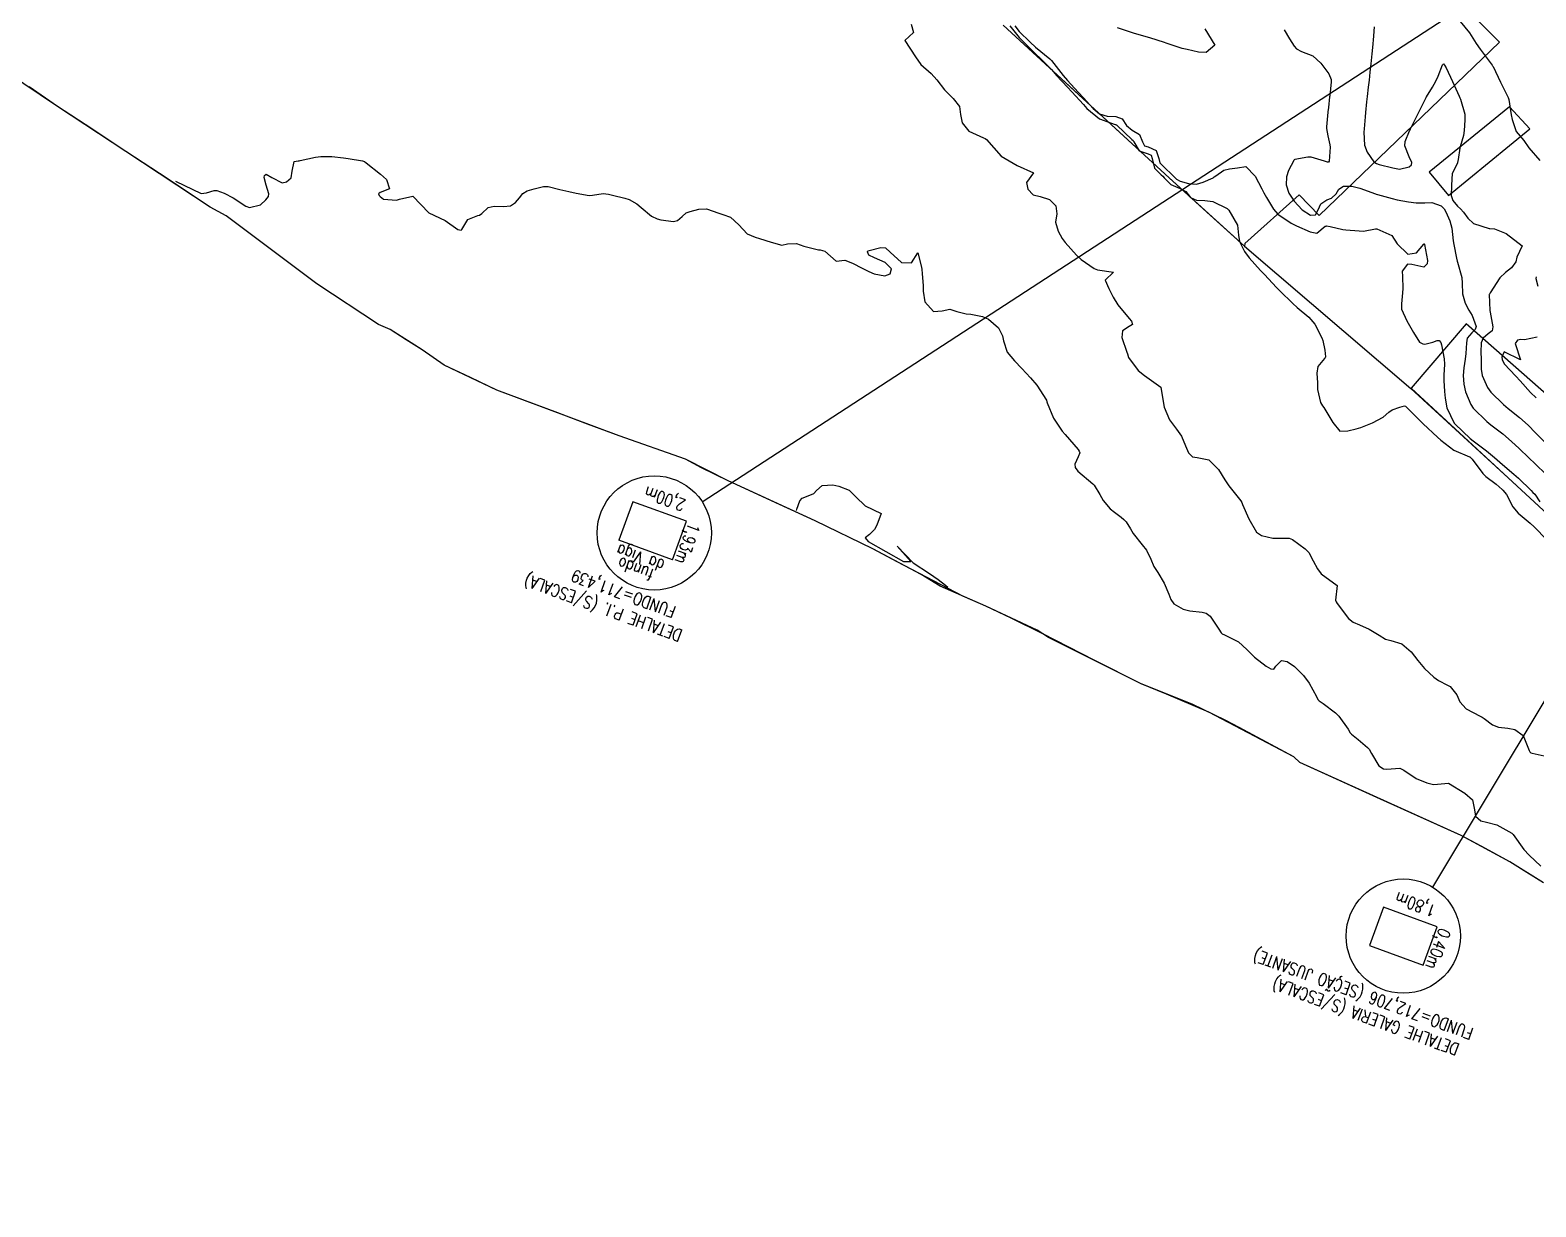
# Model space of a CAD drawing. Header units: metres. Extents: x 286371 to 293043, y 7462578 to 7466404.
# Drawn here: x 290455.2 to 290639.6, y 7463217.1 to 7463361.3 of the extents above; entities that cross this region are included whole.
import ezdxf

# ---------------------------------------------------------------- set-up
doc = ezdxf.new("R2010")
doc.units = ezdxf.units.M
doc.header["$MEASUREMENT"] = 0
doc.linetypes.add('CONTINUO', pattern=[0])
doc.linetypes.add('TRACEJADO', pattern=[8.7, 8, -0.7])
for name, color, linetype in [('Area', 45, 'Continuous'), ('Cemitério', 206, 'Continuous'), ('Curvas de Nivel 1m', 11, 'Continuous'), ('Curvas de Nivel 5m', 15, 'Continuous'), ('Edificações', 30, 'Continuous'), ('TEXTO', 45, 'Continuous'), ('Vias primárias', 230, 'Continuous')]:
    doc.layers.add(name, color=color, linetype=linetype)
doc.styles.add('ROMANS', font='romans', dxfattribs={"height": 0.2})

msp = doc.modelspace()

# ---------------------------------------------------------------- linework, layer by layer
at = {"layer": 'Area'}
msp.add_polyline3d([(290640.56, 7463256.76, 728.69), (290636.43, 7463259.35, 728.58), (290630.47, 7463262.58, 728.8), (290610.7, 7463271.51, 729.01), (290609.96, 7463272.2, 728.79), (290603.28, 7463275.82, 728.41), (290601.64, 7463276.67, 728.37), (290597.5, 7463278.67, 729.45), (290591.25, 7463281.15, 728.52), (290579.93, 7463286.85, 728.77), (290578.51, 7463287.73, 728.69), (290572.22, 7463290.67, 728.96), (290566.64, 7463293.13, 728.88), (290564.3, 7463294.55, 728.94), (290558.41, 7463297.69, 729), (290551.32, 7463301.14, 729.11), (290540.67, 7463306.04, 728.9), (290537.39, 7463307.63, 728.86), (290535.44, 7463308.7, 728.85), (290527.3, 7463311.53, 728.93), (290512.33, 7463317.16, 729.08), (290505.89, 7463320.22, 729.42), (290503.18, 7463322.08, 729.16), (290499.26, 7463324.57, 728.44), (290497.85, 7463325.18, 728.25), (290490.28, 7463330.18, 728.29), (290479.18, 7463338.49, 727.91), (290477.22, 7463339.55, 727.84), (290466.89, 7463346.4, 728.12), (290458.51, 7463351.89, 727.82), (290455.02, 7463354.33, 728.38)], dxfattribs=at)
at = {"layer": 'Cemitério'}
for points in [[(290574.35, 7463361.86), (290582.63, 7463354.27), (290594.71, 7463343.18), (290599.32, 7463338.97), (290603.93, 7463334.77), (290624.29, 7463317.33), (290636.21, 7463306.41), (290648.08, 7463295.44)], [(290640.56, 7463256.76), (290638.5, 7463258.05), (290636.43, 7463259.35), (290633.45, 7463260.96), (290630.47, 7463262.58), (290620.59, 7463267.04), (290610.7, 7463271.51), (290609.96, 7463272.2), (290599.57, 7463277.67), (290594.37, 7463279.91), (290591.25, 7463281.15), (290585.59, 7463284), (290579.22, 7463287.29), (290575.36, 7463289.2), (290572.22, 7463290.67), (290569.43, 7463291.9), (290561.36, 7463296.12), (290558.41, 7463297.69), (290551.32, 7463301.14), (290545.99, 7463303.59), (290540.67, 7463306.04), (290535.44, 7463308.7), (290527.3, 7463311.53), (290523.42, 7463312.99), (290523.42, 7463312.99), (290521.39, 7463313.76), (290519.82, 7463314.35), (290512.33, 7463317.16), (290509.11, 7463318.69), (290505.89, 7463320.22), (290504.54, 7463321.15), (290503.18, 7463322.08), (290501.22, 7463323.32), (290499.26, 7463324.57), (290497.85, 7463325.18), (290490.28, 7463330.18), (290484.73, 7463334.33), (290479.18, 7463338.49), (290477.22, 7463339.55), (290472.06, 7463342.98), (290466.89, 7463346.4), (290462.7, 7463349.15), (290458.51, 7463351.89), (290448.09, 7463358.89)]]:
    msp.add_lwpolyline(points, dxfattribs=at)
at = {"layer": 'Curvas de Nivel 1m', "flags": 128}
for points, elevation in [([(290630.36, 7463362.31), (290631.49, 7463360.95), (290632.32, 7463359.63), (290632.8, 7463358.93), (290634.29, 7463356.98), (290634.33, 7463356.9), (290634.38, 7463356.81), (290635.31, 7463354.89), (290636.23, 7463352.99), (290636.28, 7463352.87), (290636.32, 7463352.77), (290636.61, 7463350.87), (290636.72, 7463350.33), (290637.2, 7463348.86), (290638.14, 7463347.75), (290638.75, 7463346.84), (290640.1, 7463345.27)], 722), ([(290563.07, 7463361.99), (290563.37, 7463360.96), (290562.32, 7463360), (290563.62, 7463357.98), (290564.28, 7463357.06), (290565.54, 7463355.96), (290566.25, 7463355.19), (290567.17, 7463353.93), (290568.22, 7463352.89), (290569.03, 7463351.9), (290569.15, 7463350.94), (290569.33, 7463349.9), (290570.16, 7463348.89), (290571.95, 7463348.05), (290572.15, 7463347.97), (290572.32, 7463347.85), (290574.1, 7463345.82), (290576.09, 7463344.69), (290578.07, 7463343.76), (290577.22, 7463342.61), (290577.4, 7463341.77), (290578.03, 7463341.08), (290578.9, 7463340.88), (290580.03, 7463340.51), (290580.82, 7463339.72), (290580.95, 7463338.77), (290580.79, 7463337.72), (290581.08, 7463336.61), (290581.59, 7463335.71), (290581.95, 7463335.24), (290583.34, 7463333.68), (290583.92, 7463333.14), (290585.49, 7463332.06), (290585.9, 7463331.89), (290587.89, 7463331.61), (290586.87, 7463330.64), (290587.29, 7463329.62), (290587.85, 7463328.56), (290588.42, 7463327.61), (290589.81, 7463325.92), (290590.07, 7463325.58), (290590.19, 7463325.18), (290589.79, 7463324.96), (290588.97, 7463324.41), (290588.88, 7463323.6), (290589.51, 7463321.81), (290589.59, 7463321.59), (290589.73, 7463321.14), (290590.9, 7463319.57), (290591.69, 7463318.94), (290593.67, 7463317.52), (290594.01, 7463315.52), (290594.08, 7463315.08), (290594.74, 7463313.51), (290595.6, 7463312.35), (290596.2, 7463311.49), (290596.7, 7463310.34), (290597.06, 7463309.47), (290597.55, 7463308.96), (290598.11, 7463308.89), (290599.54, 7463308.62), (290600.73, 7463307.42), (290601.51, 7463306.15), (290602.01, 7463305.4), (290603.47, 7463303.57), (290603.59, 7463303.37), (290603.69, 7463303.15), (290604.46, 7463301.36), (290605.41, 7463299.76), (290605.99, 7463299.34), (290607.4, 7463299.01), (290607.7, 7463299.01), (290609.39, 7463299.01), (290609.81, 7463298.85), (290611.37, 7463297.69), (290611.79, 7463297.25), (290612.35, 7463296.24), (290612.89, 7463295.23), (290613.33, 7463294.65), (290615.3, 7463293.19), (290615.09, 7463291.39), (290615.17, 7463291.2), (290615.27, 7463291.01), (290616.65, 7463289.17), (290617.24, 7463288.72), (290618.02, 7463288.37), (290619.22, 7463287.85), (290620.42, 7463287.12), (290621.21, 7463286.63), (290621.84, 7463286.46), (290623.2, 7463286.05), (290624.36, 7463285.06), (290625.17, 7463284), (290625.97, 7463283.03), (290627.14, 7463281.96), (290627.7, 7463281.57), (290628.81, 7463280.99), (290629.12, 7463280.81), (290629.95, 7463279.81), (290630.32, 7463278.96), (290631.08, 7463278.08), (290632.8, 7463277.18), (290633.06, 7463277.08), (290633.29, 7463276.91), (290634.3, 7463276.15), (290635.04, 7463275.83), (290636.18, 7463275.72), (290637.03, 7463275.54), (290638.05, 7463274.84), (290638.82, 7463273), (290638.88, 7463272.83), (290638.99, 7463272.7), (290639.17, 7463272.64), (290640.99, 7463272.24)], 727), ([(290575.17, 7463361.81), (290576.33, 7463360.35), (290576.91, 7463359.79), (290578.3, 7463358.39), (290578.98, 7463357.75), (290580.27, 7463356.43), (290580.9, 7463355.72), (290582.24, 7463354.28), (290582.79, 7463353.7), (290584.2, 7463352.13), (290584.62, 7463351.67), (290586.18, 7463350.38), (290588.09, 7463349.69), (290588.17, 7463349.68), (290588.22, 7463349.66), (290588.27, 7463349.61), (290590.14, 7463347.88), (290590.29, 7463347.74), (290590.37, 7463347.58), (290591.02, 7463346.47), (290592.11, 7463346.09), (290592.5, 7463345.94), (290592.62, 7463345.54), (290592.9, 7463344.36), (290593.71, 7463343.52), (290593.93, 7463343.37), (290594.07, 7463343.17), (290594.89, 7463342.34), (290596.05, 7463341.84), (290596.73, 7463341.47), (290597.33, 7463340.77), (290598.03, 7463340.43), (290599.08, 7463340.38), (290600.03, 7463340.28), (290601.79, 7463339.4), (290602.01, 7463339.2), (290603.07, 7463337.38), (290603.19, 7463336.15), (290603.31, 7463335.37), (290603.94, 7463334.14), (290604.48, 7463333.36), (290605.89, 7463331.79), (290606.36, 7463331.33), (290607.86, 7463329.73), (290608.27, 7463329.3), (290609.83, 7463327.75), (290610.39, 7463327.27), (290611.81, 7463326.08), (290612.55, 7463325.23), (290613.42, 7463323.57), (290613.52, 7463323.22), (290613.75, 7463322.03), (290613.87, 7463321.21), (290613.83, 7463321.11), (290613.73, 7463321.01), (290612.91, 7463320.04), (290612.8, 7463319.23), (290612.87, 7463318.05), (290612.86, 7463317.23), (290613.24, 7463315.63), (290613.5, 7463315.22), (290613.64, 7463315.01), (290614.73, 7463313.2), (290615.6, 7463312.12), (290616.6, 7463312.17), (290617.6, 7463312.42), (290618.19, 7463312.56), (290619.61, 7463313.12), (290620.9, 7463313.83), (290621.63, 7463314.45), (290622, 7463314.72), (290622.95, 7463315.07), (290623.51, 7463315.21), (290623.65, 7463315.18), (290623.77, 7463315.06), (290625.62, 7463313.23), (290625.82, 7463313.03), (290627.59, 7463311.38), (290627.99, 7463311), (290629.56, 7463309.79), (290631.51, 7463308.98), (290631.54, 7463308.96), (290631.57, 7463308.94), (290631.8, 7463308.68), (290633.13, 7463306.92), (290633.51, 7463306.56), (290634.78, 7463305.61), (290635.49, 7463304.99), (290635.59, 7463304.88), (290636.01, 7463304.35), (290636.8, 7463302.86), (290637.44, 7463302.05), (290638.93, 7463300.83), (290639.42, 7463300.41), (290640.95, 7463298.8)], 726), ([(290608.78, 7463361.3), (290609.43, 7463360.19), (290610, 7463359.28), (290610.31, 7463358.97), (290610.91, 7463358.66), (290612.3, 7463358.1), (290613.27, 7463357.23), (290614.26, 7463355.92), (290614.53, 7463355.21), (290614.55, 7463354.91), (290614.37, 7463353.21), (290614.35, 7463353.08), (290614.2, 7463351.78), (290614.14, 7463351.27), (290614.14, 7463351.22), (290613.96, 7463349.42), (290613.97, 7463349.22), (290614.15, 7463348.29), (290614.39, 7463347.21), (290614.41, 7463346.93), (290614.28, 7463345.21), (290614.23, 7463345.08), (290614.1, 7463345.09), (290613.74, 7463345.22), (290612.11, 7463345.7), (290611.67, 7463345.69), (290610.11, 7463345.39), (290610.03, 7463345.35), (290609.98, 7463345.28), (290609.31, 7463344.06), (290609.07, 7463343.29), (290609.04, 7463342.31), (290609.37, 7463341.28), (290610.03, 7463340.29), (290610.99, 7463339.26), (290612, 7463338.6), (290612.61, 7463338.63), (290612.97, 7463339.23), (290613.29, 7463339.96), (290614.03, 7463340.46), (290614.58, 7463340.66), (290615.15, 7463341.2), (290615.47, 7463341.78), (290616.06, 7463342.14), (290617.07, 7463342.16), (290618.06, 7463341.9), (290619.98, 7463341.2), (290620.04, 7463341.17), (290620.22, 7463341.12), (290622.03, 7463340.62), (290622.64, 7463340.47), (290624.02, 7463340.24), (290624.97, 7463340.1), (290626.02, 7463340.11), (290626.89, 7463340.15), (290628.02, 7463339.73), (290628.37, 7463339.36), (290628.59, 7463339), (290629.09, 7463337.88), (290629.31, 7463336.98), (290629.5, 7463335.43), (290629.58, 7463334.98), (290629.92, 7463333.33), (290630, 7463332.97), (290630.04, 7463332.84), (290630.54, 7463330.96), (290630.59, 7463330.25), (290630.65, 7463328.96), (290630.98, 7463327.81), (290631.4, 7463326.95), (290631.81, 7463326.28), (290632.29, 7463324.94), (290632.17, 7463324.56), (290631.78, 7463324.15), (290631.21, 7463323.51), (290631.12, 7463322.95), (290631.05, 7463321.65), (290630.95, 7463320.96), (290630.78, 7463319.89), (290630.7, 7463318.96), (290630.79, 7463317.86), (290631.02, 7463316.95), (290631.65, 7463315.37), (290631.93, 7463314.94), (290633.61, 7463313.31), (290634.11, 7463312.91), (290635.59, 7463311.79), (290636.64, 7463310.87), (290637.56, 7463309.98), (290638.77, 7463308.84), (290639.53, 7463308.12), (290640.9, 7463306.8)], 724), ([(290619.82, 7463361.65), (290619.78, 7463361.12), (290619.74, 7463360.53), (290619.61, 7463359.13), (290619.53, 7463358.36), (290619.4, 7463357.14), (290619.29, 7463356.12), (290619.19, 7463355.14), (290619.09, 7463354.29), (290618.97, 7463353.14), (290618.89, 7463352.46), (290618.75, 7463351.15), (290618.7, 7463350.63), (290618.57, 7463349.15), (290618.54, 7463348.77), (290618.64, 7463347.15), (290618.96, 7463346.3), (290619.78, 7463345.13), (290620.1, 7463344.92), (290620.41, 7463344.81), (290622.09, 7463344.37), (290622.93, 7463344.24), (290624.1, 7463344.51), (290624.4, 7463344.76), (290624.44, 7463345.06), (290624.11, 7463345.73), (290623.56, 7463347.07), (290623.6, 7463347.62), (290624.16, 7463348.92), (290624.22, 7463349.06), (290624.28, 7463349.18), (290625.22, 7463351.04), (290625.54, 7463351.69), (290626.19, 7463353.02), (290626.2, 7463353.05), (290626.22, 7463353.08), (290626.98, 7463354.28), (290627.35, 7463355.01), (290627.64, 7463355.63), (290628.17, 7463357), (290628.21, 7463357.07), (290628.29, 7463357.14), (290628.44, 7463356.99), (290628.64, 7463356.63), (290629.42, 7463354.98), (290630.23, 7463353.16), (290630.31, 7463352.96), (290630.37, 7463352.82), (290630.91, 7463350.95), (290630.92, 7463350.22), (290630.84, 7463348.95), (290630.75, 7463348.36), (290630.34, 7463346.96), (290630.3, 7463346.79), (290630.1, 7463345.42), (290630.03, 7463345.03), (290630.01, 7463344.97), (290629.37, 7463343.68), (290629.31, 7463342.98), (290629.29, 7463342.22), (290629.25, 7463340.98), (290629.44, 7463340.4), (290630.01, 7463339.7), (290630.4, 7463339.36), (290630.77, 7463338.96), (290631.29, 7463338.24), (290631.98, 7463337.55), (290633.91, 7463336.97), (290633.97, 7463336.96), (290634.55, 7463336.9), (290635.97, 7463336.36), (290637.94, 7463334.84), (290637.31, 7463333.46), (290637.15, 7463332.86), (290636.64, 7463332.12), (290635.89, 7463331.55), (290635.21, 7463330.89), (290634.03, 7463329.08), (290633.93, 7463328.91), (290633.91, 7463328.85), (290633.99, 7463326.91), (290634.02, 7463326.72), (290634.35, 7463324.91), (290634.26, 7463324.43), (290633.78, 7463324.03), (290633.18, 7463323.51), (290632.93, 7463322.93), (290632.9, 7463321.78), (290632.93, 7463320.93), (290632.94, 7463319.71), (290633.05, 7463318.92), (290633.68, 7463317.48), (290634.1, 7463316.91), (290635.64, 7463315.37), (290636.22, 7463314.88), (290637.62, 7463313.78), (290638.68, 7463312.84), (290639.59, 7463311.93), (290640.67, 7463310.81)], 723), ([(290472.97, 7463342.75), (290476.12, 7463341.24), (290476.75, 7463341.31), (290477.71, 7463341.63), (290478.04, 7463341.62), (290478.92, 7463341.28), (290480.03, 7463340.7), (290481.57, 7463339.68), (290482.01, 7463339.51), (290483.37, 7463339.86), (290484.02, 7463340.45), (290484.34, 7463340.89), (290484.38, 7463341.2), (290484.05, 7463342.25), (290483.81, 7463343.21), (290483.85, 7463343.43), (290484.07, 7463343.62), (290484.75, 7463343.19), (290486.05, 7463342.57), (290486.56, 7463342.66), (290487.13, 7463343.16), (290487.24, 7463343.99), (290487.49, 7463345.15), (290487.99, 7463345.26), (290488.1, 7463345.26), (290488.23, 7463345.27), (290490.1, 7463345.69), (290490.78, 7463345.77), (290492.1, 7463345.77), (290493.54, 7463345.62), (290494.1, 7463345.55), (290495.87, 7463345.24), (290496.1, 7463345.17), (290496.34, 7463345.01), (290498.07, 7463343.63), (290498.83, 7463342.97), (290499.18, 7463341.83), (290498.04, 7463341.36), (290497.82, 7463341.2), (290497.93, 7463340.99), (290498.03, 7463340.87), (290498.44, 7463340.56), (290500.03, 7463340.44), (290500.42, 7463340.55), (290502.03, 7463340.92), (290503.99, 7463338.89), (290505.98, 7463337.93), (290507.57, 7463336.84), (290507.96, 7463336.77), (290508.01, 7463336.79), (290508.05, 7463336.83), (290508.76, 7463338.04), (290509.99, 7463338.54), (290510.2, 7463338.6), (290510.48, 7463338.8), (290511.28, 7463339.51), (290512.01, 7463339.7), (290513.14, 7463339.63), (290514.01, 7463339.74), (290514.61, 7463340.14), (290515.12, 7463340.73), (290515.51, 7463341.24), (290516.04, 7463341.59), (290516.92, 7463341.83), (290518.05, 7463342.12), (290518.63, 7463342.1), (290520.04, 7463341.73), (290521.17, 7463341.5), (290522.03, 7463341.29), (290523.64, 7463340.99), (290524.03, 7463341.02), (290525.35, 7463341.26), (290526.03, 7463341.15), (290526.52, 7463341.04), (290528.03, 7463340.69), (290528.56, 7463340.52), (290529.49, 7463339.98), (290530.01, 7463339.53), (290531.27, 7463338.48), (290531.99, 7463338.13), (290532.41, 7463338.03), (290533.98, 7463337.81), (290534.47, 7463337.94), (290535.03, 7463338.42), (290535.54, 7463338.87), (290536, 7463339.02), (290537.07, 7463339.32), (290538.01, 7463339.35), (290539.52, 7463338.84), (290540, 7463338.67), (290540.97, 7463338.33), (290541.98, 7463337.39), (290542.99, 7463336.3), (290543.96, 7463335.88), (290544.49, 7463335.74), (290545.95, 7463335.27), (290547.25, 7463334.93), (290547.95, 7463335.06), (290549.03, 7463335.12), (290549.94, 7463334.78), (290551.75, 7463334.35), (290551.94, 7463334.32), (290552.51, 7463334.16), (290553.91, 7463332.97), (290554.96, 7463333.07), (290555.9, 7463332.69), (290557.07, 7463332.09), (290557.89, 7463331.69), (290558.55, 7463331.4), (290559.88, 7463331.16), (290560.53, 7463331.39), (290560.69, 7463332.03), (290559.91, 7463332.8), (290558.6, 7463333.38), (290557.92, 7463333.67), (290557.76, 7463334.08), (290557.8, 7463334.2), (290557.93, 7463334.25), (290559.36, 7463334.62), (290559.93, 7463334.58), (290560.51, 7463334.04), (290561.91, 7463332.79), (290563.15, 7463332.75), (290563.92, 7463333.98), (290564.32, 7463332.39), (290564.41, 7463331.98), (290564.45, 7463331.41), (290564.54, 7463329.97), (290564.55, 7463329.28), (290564.77, 7463327.97), (290565.82, 7463326.77), (290566.88, 7463326.87), (290567.82, 7463327.05), (290568.68, 7463326.77), (290569.81, 7463326.51), (290570.39, 7463326.46), (290571.81, 7463326.17), (290572.56, 7463325.84), (290573.79, 7463324.8), (290574.29, 7463323.82), (290574.39, 7463323.19), (290574.85, 7463321.81), (290575.73, 7463320.73), (290576.64, 7463319.78), (290577.7, 7463318.67), (290578.49, 7463317.75), (290579.65, 7463315.9), (290579.72, 7463315.73), (290579.77, 7463315.6), (290580.52, 7463313.72), (290581.59, 7463312.11), (290581.94, 7463311.7), (290583.56, 7463309.86), (290583.69, 7463309.67), (290583.74, 7463309.48), (290583.54, 7463308.98), (290583.14, 7463308.07), (290583.18, 7463307.68), (290583.52, 7463307.2), (290585.33, 7463305.65), (290585.42, 7463305.57), (290585.49, 7463305.49), (290586.2, 7463304.36), (290586.62, 7463303.63), (290587.45, 7463302.62), (290588.02, 7463302.18), (290588.83, 7463301.59), (290589.14, 7463301.3), (290589.43, 7463301), (290589.97, 7463300.13), (290590.28, 7463299.57), (290591.38, 7463298.19), (290591.92, 7463297.55), (290592.45, 7463296.45), (290592.82, 7463295.53), (290593.33, 7463294.8), (290594.08, 7463293.51), (290594.66, 7463292.13), (290594.92, 7463291.5), (290595.27, 7463290.94), (290596.42, 7463290.31), (290597.25, 7463290.1), (290598.76, 7463289.93), (290599.25, 7463289.83), (290599.73, 7463289.43), (290600.78, 7463287.85), (290601.07, 7463287.41), (290601.21, 7463287.28), (290601.46, 7463287.15), (290603.2, 7463286.29), (290604.23, 7463285.36), (290605.17, 7463284.42), (290606.58, 7463283.32), (290607.15, 7463283.01), (290607.52, 7463282.94), (290607.77, 7463283.31), (290608.45, 7463284), (290609.16, 7463283.88), (290610.07, 7463283.27), (290611.14, 7463282.19), (290611.84, 7463281.24), (290612.74, 7463279.59), (290612.92, 7463279.23), (290613.09, 7463279.06), (290613.57, 7463278.73), (290615.07, 7463277.59), (290615.48, 7463277.19), (290616.62, 7463275.59), (290616.89, 7463275.17), (290617.03, 7463274.98), (290617.85, 7463274.32), (290619.01, 7463273.36), (290619.2, 7463273.13), (290619.49, 7463272.63), (290620.4, 7463271.11), (290620.96, 7463270.76), (290621.36, 7463270.69), (290622.96, 7463270.81), (290623.43, 7463270.59), (290624.94, 7463269.57), (290626.28, 7463269.02), (290626.93, 7463268.85), (290627.13, 7463268.82), (290628.93, 7463268.98), (290630.92, 7463267.77), (290631.88, 7463266.94), (290632.11, 7463265.71), (290632.22, 7463264.93), (290632.87, 7463264.37), (290633.56, 7463264.22), (290634.86, 7463263.86), (290636.66, 7463262.87), (290636.84, 7463262.69), (290638.16, 7463260.84), (290638.8, 7463260.14), (290640.24, 7463258.81)], 728), ([(290639.66, 7463331.04), (290639.6, 7463330.82), (290639.87, 7463329.9)], 722), ([(290639.78, 7463323.63), (290638.23, 7463323.3), (290637.77, 7463323.37), (290637.37, 7463323.26), (290637.1, 7463322.86), (290637.73, 7463320.85), (290635.75, 7463321.84), (290635.45, 7463321.17), (290635.49, 7463320.89), (290635.73, 7463320.37), (290637.15, 7463318.86), (290637.7, 7463318.27), (290638.95, 7463316.84), (290639.65, 7463316.19)], 722), ([(290549.03, 7463302.4), (290549.09, 7463302.56), (290549.46, 7463303.58), (290549.74, 7463303.92), (290550.47, 7463304.18), (290551.18, 7463304.47), (290551.48, 7463304.83), (290552.17, 7463305.48), (290553.5, 7463305.54), (290554.22, 7463305.39), (290555.49, 7463304.87), (290556.33, 7463304.09), (290557.45, 7463302.97), (290559.43, 7463302.04), (290558.88, 7463300.59), (290558.58, 7463300.06), (290557.99, 7463299.47), (290557.46, 7463299.04), (290557.83, 7463298.58), (290562.14, 7463296.14), (290563.06, 7463296.13), (290561.37, 7463298.01), (290563.34, 7463295.98), (290565.32, 7463294.66), (290566.41, 7463293.94), (290567.3, 7463293.26), (290567.6, 7463292.99)], 729)]:
    msp.add_lwpolyline(points, dxfattribs=dict(at, elevation=elevation))
at = {"layer": 'Curvas de Nivel 5m', "elevation": 725, "flags": 128}
for points in [[(290575.81, 7463361.8), (290576.34, 7463361.1), (290577.66, 7463359.77), (290578.32, 7463359.16), (290580.09, 7463357.74), (290580.29, 7463357.53), (290581.73, 7463355.71), (290582.26, 7463355.11), (290583.57, 7463353.68), (290584.22, 7463352.96), (290585.39, 7463351.66), (290586.18, 7463350.99), (290587.11, 7463350.7), (290588.18, 7463350.66), (290588.96, 7463350.38), (290589.49, 7463349.59), (290590.16, 7463349), (290591.06, 7463348.48), (290591.45, 7463347.56), (290591.68, 7463347.1), (290592.13, 7463346.95), (290593.12, 7463346.53), (290593.43, 7463345.53), (290593.57, 7463345), (290594.09, 7463344.46), (290595.09, 7463343.5), (290595.58, 7463343.01), (290596.06, 7463342.77), (290597.07, 7463342.46), (290598.06, 7463342.39), (290598.88, 7463342.63), (290600.07, 7463343.18), (290600.23, 7463343.27), (290600.43, 7463343.42), (290601.39, 7463344.1), (290602.09, 7463344.28), (290603.08, 7463344.39), (290604.09, 7463344.54), (290605.22, 7463343.35), (290606.05, 7463341.8), (290606.3, 7463341.33), (290606.62, 7463340.74), (290607.47, 7463339.31), (290608.01, 7463338.72), (290609.64, 7463337.62), (290609.99, 7463337.43), (290610.31, 7463337.27), (290611.97, 7463336.55), (290612.8, 7463336.4), (290613.82, 7463337.22), (290613.94, 7463337.26), (290613.98, 7463337.28), (290614.42, 7463337.21), (290615.97, 7463336.85), (290616.35, 7463336.8), (290617.97, 7463336.65), (290618.49, 7463336.62), (290619.97, 7463336.91), (290620.16, 7463336.93), (290621.96, 7463336.08), (290622.64, 7463335.08), (290623.92, 7463333.79), (290625.02, 7463333.96), (290625.88, 7463335.04), (290625.91, 7463335.07), (290625.94, 7463335.06), (290625.97, 7463335.03), (290625.99, 7463334.99), (290626.36, 7463333.03), (290626.31, 7463332.62), (290625.9, 7463332.21), (290624.44, 7463332.53), (290623.91, 7463332.59), (290623.24, 7463331.73), (290623.28, 7463331.07), (290623.32, 7463329.62), (290623.3, 7463329.07), (290623.18, 7463327.73), (290623.17, 7463327.07), (290623.8, 7463325.63), (290624.16, 7463325.06), (290624.63, 7463324.2), (290625.38, 7463323.04), (290625.76, 7463322.83), (290626.01, 7463322.78), (290627, 7463323.02), (290627.54, 7463323.23), (290627.77, 7463323.21), (290627.97, 7463323), (290628.05, 7463322.71), (290628.4, 7463320.99), (290628.41, 7463320.31), (290628.33, 7463318.99), (290628.36, 7463318.33), (290628.44, 7463316.99), (290628.5, 7463316.15), (290628.73, 7463314.99), (290629.62, 7463313.11), (290629.73, 7463312.97), (290631.58, 7463311.23), (290631.93, 7463310.94), (290633.56, 7463309.72), (290634.54, 7463308.9), (290635.53, 7463308.02), (290636.92, 7463306.86), (290637.51, 7463306.35), (290639.03, 7463304.83), (290639.27, 7463304.62), (290639.48, 7463304.4), (290640.11, 7463303.46)], [(290599.05, 7463361.44), (290600.31, 7463359.42), (290599.23, 7463358.51), (290598.3, 7463358.56), (290596.9, 7463358.88), (290596.31, 7463359.03), (290594.82, 7463359.51), (290594.33, 7463359.67), (290594.11, 7463359.74), (290592.34, 7463360.3), (290591.29, 7463360.61), (290590.34, 7463360.89), (290589.82, 7463361.05), (290588.35, 7463361.53)]]:
    msp.add_lwpolyline(points, dxfattribs=at)
at = {"layer": 'Edificações'}
for points in [[(290632.6, 7463362.36), (290635.18, 7463359.79), (290613.07, 7463338.53), (290610.61, 7463341.08), (290603.96, 7463335.12), (290603.93, 7463334.77), (290594.71, 7463343.18), (290574.35, 7463361.86)], [(290649.38, 7463309.17), (290631.1, 7463325.28), (290624.33, 7463317.38), (290648.08, 7463295.44)]]:
    msp.add_lwpolyline(points, dxfattribs=at)
msp.add_lwpolyline([(290626.54, 7463343.86), (290628.94, 7463340.99), (290638.89, 7463349.16), (290636.39, 7463351.87), (290626.54, 7463343.86)], close=True, dxfattribs=at)
at = {"layer": 'TEXTO', "linetype": 'TRACEJADO', "flags": 128}
msp.add_lwpolyline([(290533.87, 7463296.37), (290527.29, 7463298.76)], dxfattribs=at)
at = {"layer": 'TEXTO', "linetype": 'CONTINUO'}
for points in [[(290537.49, 7463303.47, 0), (290721.06, 7463422.95, 0)], [(290723.41, 7463416.9, 0), (290626.98, 7463256.24, 0)], [(290533.87, 7463296.37, 0), (290535.58, 7463301.07, 0), (290529, 7463303.46, 0), (290527.29, 7463298.76, 0)]]:
    msp.add_polyline3d(points, dxfattribs=at)
msp.add_polyline3d([(290627.53, 7463251.39, 0), (290620.95, 7463253.78, 0), (290619.24, 7463249.09, 0), (290625.82, 7463246.69, 0), (290627.53, 7463251.39, 0)], close=True, dxfattribs=at)
for centre in [(290531.62, 7463299.65), (290623.38, 7463250.24)]:
    msp.add_circle(centre, 7, dxfattribs=at)
at = {"layer": 'Vias primárias'}
msp.add_lwpolyline([(290381.97, 7463595.54), (290474.32, 7463515.67, -0.007002), (290496.03, 7463496.36, 0.009342), (290636.98, 7463372.15, -0.011816), (290695.62, 7463319.95, 0.003116), (290781.82, 7463240.5), (290792.01, 7463231.68, -0.379815), (290793.21, 7463222.66, -0.061613), (290788.32, 7463217.06, 4.716762)], format="xyb", dxfattribs=at)

# ---------------------------------------------------------------- texts
at = {"layer": 'TEXTO', "style": 'ROMANS', "width": 0.8}
for s, rotation, p in [('2,00m', 160, (290535.57, 7463303.65)), ('1,93m', 250, (290535.87, 7463301)), ('da Viga', 160, (290533.01, 7463296.22)), ('fundo', 160, (290531.7, 7463295.15)), ('DETALHE P.I. (S/ESCALA)', 160, (290535.18, 7463287.69)), ('FUNDO=711,439', 160, (290534.4, 7463290.61)), ('1,80m', 160, (290627.54, 7463253.94)), ('0,40m', 250, (290627.82, 7463251.33)), ('FUNDO=712,706 (SEÇÃO JUSANTE)', 160, (290632.11, 7463238.93)), ('DETALHE GALERIA (S/ESCALA)', 160, (290630.37, 7463236.97))]:
    msp.add_text(s, height=1.5, rotation=rotation, dxfattribs=at).set_placement(p)

doc.saveas('drawing.dxf')
